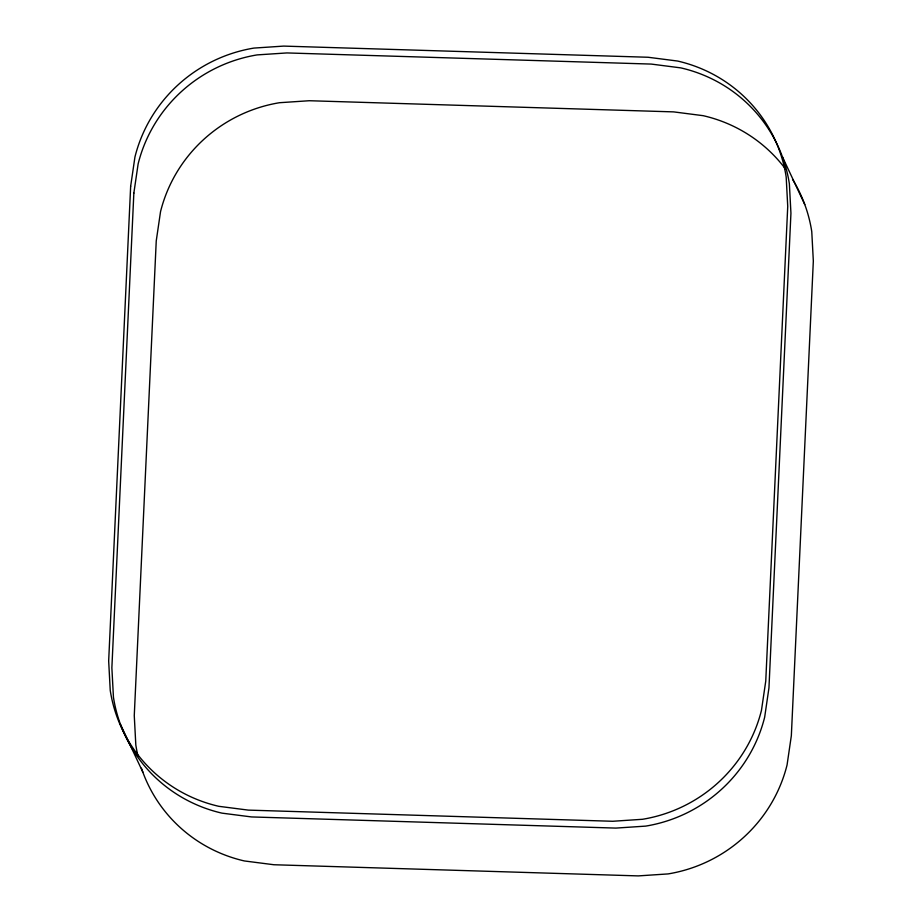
<?xml version="1.0" encoding="UTF-8"?>
<svg xmlns="http://www.w3.org/2000/svg" width="922" height="922" viewBox="0 0 922 922"><rect width="100%" height="100%" fill="white"/><g stroke="black" fill="none" stroke-linecap="round" stroke-linejoin="round"><path stroke-width="1.38" d="M782.375 156.705L804.768 204.511M120.436 724.323L142.829 772.117M792.528 179.352A145.446 142.68 -25.1 0 1 811.763 231.606L813.331 261.03L791.341 735.721L787.065 764.96A145.446 142.68 -25.1 0 1 668.081 873.918L638.278 875.9L273.938 864.744L244.388 860.952A145.446 142.68 -25.1 0 1 141.435 768.176M785.44 168.945A145.446 142.68 -25.1 0 0 703.198 115.688L673.659 111.885L309.319 100.729L279.504 102.711A145.446 142.68 -25.1 0 0 160.532 211.668L156.244 240.907L134.266 715.61L135.822 745.022A145.446 142.68 -25.1 0 0 137.977 756.017M130.659 186.279L108.669 660.97L110.237 690.394A145.446 142.68 -25.1 0 0 218.802 806.312L248.341 810.115L612.681 821.272L642.496 819.289A145.446 142.68 -25.1 0 0 761.468 710.332L765.756 681.093L787.734 206.39L786.178 176.978A145.446 142.68 -25.1 0 0 677.612 61.048L648.062 57.256L283.722 46.1L253.919 48.082A145.446 142.68 -25.1 0 0 134.935 157.04L130.659 186.279M133.851 193.113L111.873 667.805L113.441 697.216A145.446 142.68 -25.1 0 0 221.995 813.146L251.545 816.938L615.884 828.094L645.688 826.112A145.446 142.68 -25.1 0 0 764.672 717.155L768.948 687.916L790.938 213.224L789.37 183.812A145.446 142.68 -25.1 0 0 680.805 67.882L651.266 64.079L286.926 52.934L257.111 54.905A145.446 142.68 -25.1 0 0 138.139 163.874L133.851 193.113"/></g></svg>
